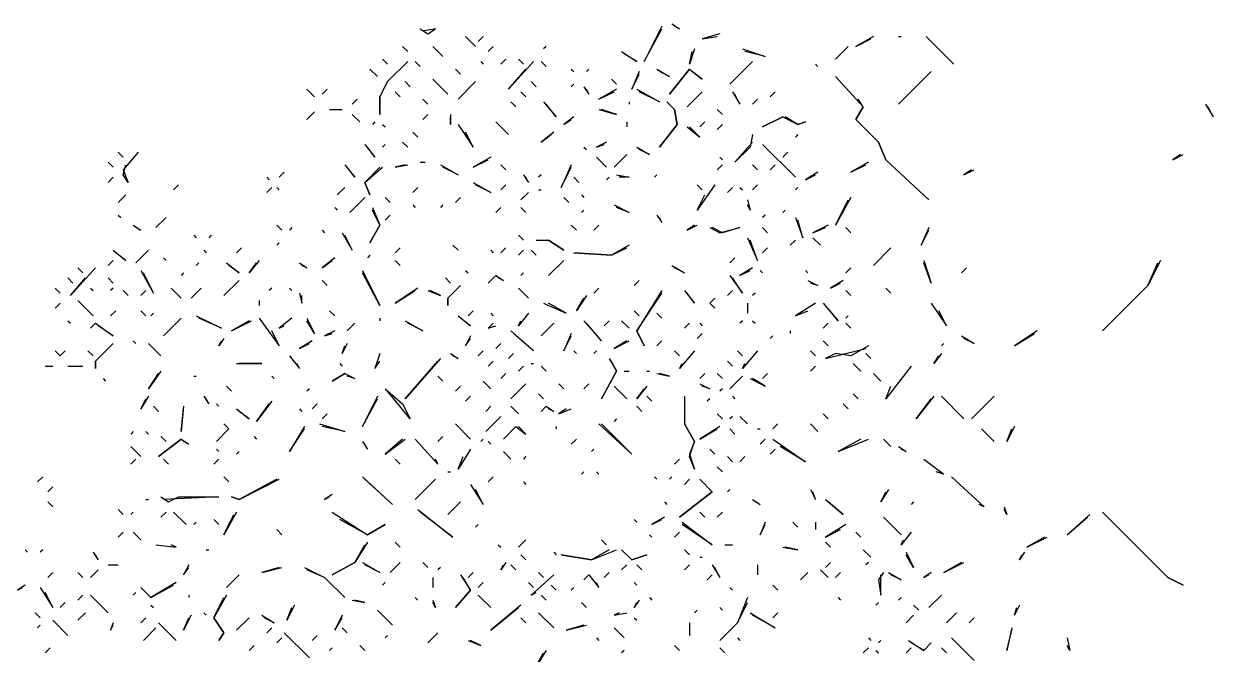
# Model space of a CAD drawing. Extents: x 1 to 2775, y -31 to 2075.
# Drawn here: x 2393.8 to 2472.5, y 1257.8 to 1299.5 of the extents above; entities that cross this region are included whole.
import ezdxf

# ---------------------------------------------------------------- set-up
doc = ezdxf.new("R2010")
doc.units = 0
doc.layers.add('LINEWORK', color=4, linetype='CONTINUOUS')

msp = doc.modelspace()

# ---------------------------------------------------------------- linework, layer by layer
at = {"layer": 'LINEWORK'}
for points in [[(2436.6667, 1299.5), (2437.1667, 1299.1667), (2436.8333, 1299.3333)], [(2420, 1299.1667), (2420.5, 1298.8333), (2421, 1299.1667), (2420.1667, 1299)], [(2423, 1298.6667), (2423.6667, 1298)], [(2424.1667, 1298.6667), (2423.8333, 1298.3333)], [(2436, 1299.3333), (2434.8333, 1297), (2436, 1299.1667)], [(2439.8333, 1298.8333), (2438.6667, 1298.5), (2439.6667, 1298.6667)], [(2450, 1298.6667), (2448.8333, 1298), (2449.8333, 1298.5)], [(2451.6667, 1298.6667), (2451.8333, 1298.6667)], [(2453.5, 1298.6667), (2455.3333, 1296.8333)], [(2418.8333, 1298), (2419.1667, 1297.6667)], [(2420.8333, 1298), (2421.5, 1297.3333)], [(2424.8333, 1298), (2424.5, 1297.6667)], [(2428.3333, 1298), (2428.1667, 1297.8333)], [(2438.1667, 1297.8333), (2437.8333, 1296.8333), (2438, 1297.6667)], [(2441.3333, 1297.8333), (2442.8333, 1297.3333), (2441.5, 1297.6667)], [(2448.3333, 1298), (2447.5, 1297.1667)], [(2417.5, 1297.1667), (2417.8333, 1296.8333)], [(2425.6667, 1297.1667), (2425.3333, 1296.8333)], [(2426.5, 1297.1667), (2426.8333, 1296.8333)], [(2433.3333, 1297.6667), (2434.3333, 1297), (2433.5, 1297.5)], [(2416.6667, 1296.5), (2417.1667, 1296)], [(2419.1667, 1297), (2417.8333, 1295.6667), (2417.3333, 1294.6667), (2417.3333, 1293.5), (2417.3333, 1294.6667), (2417.8333, 1295.6667)], [(2419.6667, 1297), (2420, 1296.6667)], [(2422.3333, 1296.5), (2422.6667, 1296.1667)], [(2424, 1297), (2424.1667, 1296.8333)], [(2427.5, 1297), (2425.8333, 1295.1667), (2427, 1296.5)], [(2428, 1297), (2428.3333, 1296.6667)], [(2430, 1296.5), (2430.1667, 1296.3333)], [(2431.1667, 1296.5), (2431, 1296.3333)], [(2434.5, 1296.3333), (2434, 1295.1667), (2434.5, 1296.1667)], [(2435.6667, 1296.5), (2436.5, 1296), (2435.8333, 1296.3333)], [(2437.8333, 1296.5), (2436.5, 1294.8333), (2437.8333, 1296.5), (2438.6667, 1295.8333), (2438, 1296.3333)], [(2442, 1297), (2440.5, 1295.5)], [(2446.1667, 1296.8333), (2446.3333, 1296.6667)], [(2453.8333, 1296.3333), (2451.6667, 1294.1667)], [(2419, 1295.6667), (2419.3333, 1295.3333)], [(2420.8333, 1295.8333), (2421.8333, 1294.8333)], [(2423.6667, 1295.6667), (2422.5, 1294.5)], [(2427.3333, 1295.6667), (2427.6667, 1295.3333)], [(2430.1667, 1295.5), (2430, 1295.3333)], [(2432.6667, 1295.8333), (2433, 1295.5)], [(2447.5, 1296), (2449.3333, 1294), (2448.8333, 1293.1667), (2450.3333, 1291.6667), (2450.8333, 1290.5), (2453.6667, 1287.8333), (2450.8333, 1290.5), (2450.3333, 1291.6667), (2448.8333, 1293.1667), (2449.3333, 1294), (2449, 1294.5)], [(2412.5, 1295.1667), (2413, 1294.6667)], [(2413.8333, 1295.1667), (2413.5, 1294.8333)], [(2418.3333, 1295), (2418.6667, 1294.6667)], [(2426.6667, 1295), (2427, 1294.6667)], [(2430.8333, 1295.3333), (2431.1667, 1294.8333), (2431, 1295.1667)], [(2433, 1295.1667), (2431.8333, 1294.5), (2432.8333, 1295)], [(2434.3333, 1295.1667), (2435.8333, 1294.3333), (2434.5, 1295)], [(2438.6667, 1295), (2437.6667, 1294)], [(2440.6667, 1295), (2441.1667, 1294.1667), (2440.8333, 1294.8333)], [(2443.5, 1295), (2443.1667, 1294.6667)], [(2415.8333, 1294.5), (2415.5, 1294.1667)], [(2420.1667, 1294.5), (2420.5, 1294.1667)], [(2426, 1294.3333), (2426.3333, 1294)], [(2428.1667, 1294.3333), (2429, 1293.3333), (2428.3333, 1294.1667)], [(2433.8333, 1294.3333), (2433.8333, 1294.1667)], [(2436.3333, 1294.3333), (2436.8333, 1293.8333), (2437, 1292.8333), (2435.8333, 1291.3333), (2437, 1292.8333), (2436.8333, 1293.8333)], [(2442.3333, 1294.5), (2442, 1294.1667)], [(2472, 1294.1667), (2472.5, 1293.3333), (2472.1667, 1294)], [(2413, 1293.6667), (2412.5, 1293.1667)], [(2414, 1293.8333), (2414.8333, 1293.8333)], [(2415.5, 1293.5), (2416, 1293)], [(2420.5, 1293.5), (2420.1667, 1293.1667)], [(2422, 1293.5), (2422, 1292.8333), (2422, 1293.3333)], [(2430.1667, 1293.3333), (2429.5, 1292.8333), (2430, 1293.1667)], [(2431.8333, 1293.8333), (2433, 1293.5), (2432, 1293.8333)], [(2439.6667, 1293.8333), (2440, 1293.5)], [(2444, 1293.3333), (2442.6667, 1292.6667), (2444, 1293.3333), (2445, 1292.8333), (2445.5, 1293), (2445, 1292.8333), (2444.1667, 1293.3333)], [(2417, 1293), (2416.8333, 1292.8333)], [(2417.5, 1292.8333), (2417.6667, 1292.6667)], [(2419.5, 1292.3333), (2419.8333, 1292)], [(2422.5, 1292.8333), (2423.5, 1291.3333), (2423, 1292.3333)], [(2425, 1293), (2425.8333, 1292.1667)], [(2428.8333, 1292.3333), (2428, 1291.6667), (2428.6667, 1292.1667)], [(2433.6667, 1293), (2433.6667, 1292.6667)], [(2437.6667, 1292.6667), (2438.5, 1292), (2437.8333, 1292.6667)], [(2438.8333, 1293), (2438.5, 1292.6667)], [(2440, 1292.8333), (2439.6667, 1292.5)], [(2416.3333, 1291.5), (2417, 1290.6667), (2416.5, 1291.3333)], [(2417.6667, 1291.5), (2417.5, 1291.3333)], [(2418.8333, 1291.6667), (2419.1667, 1291.3333)], [(2432.3333, 1291.6667), (2431.6667, 1291.3333), (2432.1667, 1291.5)], [(2442, 1292.1667), (2441.8333, 1291.3333), (2440.8333, 1290.3333), (2442, 1291.6667)], [(2442.6667, 1291.5), (2444.8333, 1289.3333)], [(2445, 1292.1667), (2444.8333, 1292)], [(2400, 1291), (2400.3333, 1290.6667)], [(2401.3333, 1291), (2400.3333, 1289.8333), (2400.6667, 1289), (2400.3333, 1289.5), (2400.5, 1290.1667)], [(2430.8333, 1291.3333), (2431, 1291.1667)], [(2433.6667, 1290.8333), (2432.8333, 1290)], [(2434.3333, 1291.3333), (2435.1667, 1290.8333), (2434.5, 1291.1667)], [(2444.3333, 1291), (2444, 1290.6667)], [(2470.3333, 1290.8333), (2469.8333, 1290.5), (2470.5, 1290.8333)], [(2399.3333, 1290.3333), (2399.6667, 1290)], [(2415, 1290.1667), (2415.6667, 1289.3333), (2415.1667, 1290)], [(2417.3333, 1290), (2416.3333, 1289), (2416.6667, 1288.1667), (2416.3333, 1289), (2417.5, 1290)], [(2419, 1290.1667), (2418.3333, 1290), (2419.1667, 1290.1667)], [(2420, 1290.3333), (2420.3333, 1290.3333)], [(2421.3333, 1290.1667), (2422.5, 1289.5), (2421.5, 1290)], [(2424.6667, 1290.6667), (2423.5, 1290), (2424.5, 1290.5)], [(2425.3333, 1290.1667), (2425.6667, 1289.8333)], [(2430, 1290.1667), (2429.3333, 1288.6667), (2430, 1290)], [(2431.6667, 1290.6667), (2432.3333, 1290)], [(2440, 1290.1667), (2439.6667, 1289.8333)], [(2439.8333, 1290.6667), (2440, 1290.5)], [(2442, 1290.1667), (2442.3333, 1289.8333)], [(2443.5, 1290.1667), (2443.1667, 1289.8333)], [(2449.6667, 1290.3333), (2448.5, 1289.6667), (2449.5, 1290.1667)], [(2399.6667, 1289.3333), (2399.3333, 1289)], [(2409.8333, 1289.3333), (2410, 1289.1667)], [(2411, 1289.6667), (2410.6667, 1289.3333)], [(2426.8333, 1289.5), (2427.1667, 1289), (2427, 1289.3333)], [(2428, 1289.5), (2427.8333, 1289.3333)], [(2430.1667, 1289.3333), (2430.5, 1289)], [(2432.5, 1289.3333), (2432.3333, 1289.1667)], [(2433, 1289.5), (2433.8333, 1289.3333), (2433.1667, 1289.3333)], [(2435.6667, 1289.5), (2435.5, 1289.3333)], [(2446.3333, 1289.6667), (2445.5, 1289.1667), (2446.1667, 1289.5)], [(2456.5, 1289.8333), (2456, 1289.5), (2456.6667, 1289.8333)], [(2404, 1288.8333), (2403.6667, 1288.5)], [(2410.1667, 1288.6667), (2409.8333, 1288.3333)], [(2410.5, 1288.6667), (2410.6667, 1288.5)], [(2415, 1288.6667), (2414.5, 1288.1667)], [(2419.8333, 1288.6667), (2419.5, 1288.3333)], [(2423.5, 1289), (2424.6667, 1288.3333), (2423.6667, 1288.8333)], [(2425.6667, 1288.8333), (2425.3333, 1288.5)], [(2427.8333, 1288.5), (2428, 1288.5)], [(2439.5, 1288.8333), (2438.3333, 1287.1667), (2438.8333, 1288.1667)], [(2438.3333, 1288.8333), (2438.6667, 1288.5)], [(2440.6667, 1288.6667), (2440.3333, 1288.3333)], [(2441.1667, 1288.6667), (2441.3333, 1288.5)], [(2442.3333, 1288.8333), (2442, 1288.5)], [(2445, 1288.6667), (2444.8333, 1288.5)], [(2400.5, 1288.1667), (2400, 1287.6667)], [(2416.3333, 1288), (2415.3333, 1287)], [(2417.6667, 1288), (2418, 1287.6667)], [(2422.6667, 1288), (2422.3333, 1287.6667)], [(2427.1667, 1288.3333), (2426.6667, 1287.8333)], [(2429.5, 1288), (2429.8333, 1287.6667)], [(2430.6667, 1288.1667), (2430.8333, 1288)], [(2441.6667, 1287.8333), (2441.8333, 1287.1667), (2441.6667, 1287.5)], [(2448.5, 1288), (2447.5, 1286.1667), (2448.3333, 1287.8333)], [(2400, 1286.8333), (2400.1667, 1286.6667)], [(2414.3333, 1287.3333), (2414.5, 1287.1667)], [(2416.8333, 1287.3333), (2417.3333, 1286.1667), (2416.6667, 1285), (2417.3333, 1286.1667), (2416.8333, 1287.1667)], [(2418, 1286.8333), (2417.6667, 1286.5)], [(2419.5, 1287.5), (2419.6667, 1287.3333)], [(2421.5, 1287.5), (2421.3333, 1287.3333)], [(2425.3333, 1287.3333), (2425, 1287)], [(2426.6667, 1287.3333), (2427, 1287)], [(2430.8333, 1287.1667), (2430.6667, 1287)], [(2432.8333, 1287.5), (2433.8333, 1287), (2433, 1287.3333)], [(2435.6667, 1286.8333), (2436, 1286.3333), (2435.8333, 1286.6667)], [(2442.8333, 1286.8333), (2442.6667, 1286.6667)], [(2444.1667, 1287.1667), (2444, 1287)], [(2401, 1286.1667), (2401.5, 1285.8333), (2401.1667, 1286)], [(2403.1667, 1286.6667), (2402.5, 1286)], [(2410.5, 1286.1667), (2410.8333, 1285.8333)], [(2411.5, 1286), (2411.3333, 1285.8333)], [(2430, 1286.1667), (2430.3333, 1285.8333)], [(2431.8333, 1286.1667), (2431.5, 1285.8333)], [(2438.1667, 1286.1667), (2437.6667, 1285.8333), (2438.3333, 1286.1667)], [(2439.1667, 1286), (2439.8333, 1285.6667), (2441.1667, 1286), (2440, 1285.6667), (2439.3333, 1286)], [(2442.6667, 1286), (2443, 1285.6667)], [(2444.8333, 1286.6667), (2445.3333, 1285.3333), (2445, 1286.5)], [(2447, 1286.1667), (2446, 1285.6667), (2446.8333, 1286)], [(2448.1667, 1286), (2448.5, 1285.6667)], [(2453.6667, 1286), (2453.1667, 1284.8333), (2453.6667, 1285.8333)], [(2405, 1285.5), (2405.1667, 1285.3333)], [(2406.1667, 1285.5), (2406, 1285.3333)], [(2413.5, 1285.8333), (2413.6667, 1285.6667)], [(2414.8333, 1285.6667), (2415.5, 1284.5), (2415, 1285.5)], [(2426.5, 1285.5), (2426.8333, 1285.1667)], [(2441.6667, 1285.3333), (2442.3333, 1283.8333), (2441.8333, 1285.1667)], [(2446, 1285.3333), (2446.5, 1284.8333)], [(2399.6667, 1284.5), (2400.5, 1283.8333), (2399.8333, 1284.3333)], [(2402, 1284.5), (2401.1667, 1283.6667), (2401.8333, 1284.3333)], [(2405.6667, 1284.5), (2405.8333, 1284.3333)], [(2408.1667, 1284.6667), (2407.8333, 1284.3333)], [(2410.6667, 1285), (2410.5, 1284.8333)], [(2418.6667, 1284.6667), (2418.3333, 1284.3333)], [(2422.1667, 1284.8333), (2422.5, 1284.5)], [(2424.6667, 1284.5), (2424.8333, 1284.3333)], [(2425.6667, 1284.6667), (2425.3333, 1284.3333)], [(2426.8333, 1284.5), (2426.5, 1284.1667)], [(2427.3333, 1284.5), (2427.6667, 1284.1667)], [(2427.6667, 1285.1667), (2428.5, 1285.1667), (2429.5, 1284.5), (2428.5, 1285.1667)], [(2433.8333, 1284.8333), (2432.6667, 1284.1667), (2430.1667, 1284.3333), (2432.6667, 1284.1667), (2433.6667, 1284.6667)], [(2443, 1284.6667), (2442.6667, 1284.3333)], [(2444.8333, 1285.1667), (2444.5, 1284.8333)], [(2451.1667, 1284.6667), (2450, 1283.5)], [(2399.6667, 1283.8333), (2399.3333, 1283.5)], [(2403, 1284), (2403.1667, 1283.8333)], [(2405.3333, 1283.6667), (2405.1667, 1283.5)], [(2407.1667, 1283.6667), (2408, 1283), (2407.3333, 1283.5)], [(2409.3333, 1283.8333), (2408.6667, 1283), (2409.1667, 1283.6667)], [(2412, 1283.6667), (2412.5, 1283.3333), (2412.1667, 1283.5)], [(2414.3333, 1284), (2413.5, 1283.3333), (2414.1667, 1283.8333)], [(2416.6667, 1284.1667), (2416.5, 1284)], [(2418.3333, 1283.8333), (2418.6667, 1283.5)], [(2429.5, 1283.8333), (2428.5, 1282.8333)], [(2440.8333, 1284), (2440.5, 1283.6667)], [(2453.3333, 1283.8333), (2453.8333, 1282.3333), (2453.3333, 1283.6667)], [(2469, 1283.8333), (2468.1667, 1282.1667), (2465.1667, 1279.1667), (2468.1667, 1282.1667), (2468.8333, 1283.6667)], [(2398.5, 1283.3333), (2396.8333, 1281.5), (2397.8333, 1282.6667)], [(2397.3333, 1283.3333), (2397.6667, 1283)], [(2401.5, 1283.1667), (2402.3333, 1281.6667), (2401.6667, 1283)], [(2404.3333, 1283), (2404.1667, 1282.8333)], [(2416.1667, 1283.1667), (2417.3333, 1280.8333), (2416.1667, 1283)], [(2423, 1283.1667), (2423.1667, 1283)], [(2426.8333, 1283), (2426.6667, 1282.8333)], [(2436.6667, 1283.5), (2437.5, 1283), (2436.8333, 1283.3333)], [(2442, 1283.3333), (2441.1667, 1282.8333), (2441.8333, 1283.1667)], [(2442.5, 1283.1667), (2442.6667, 1283)], [(2445.5, 1283.1667), (2445.6667, 1283)], [(2448.5, 1283.3333), (2448.1667, 1283)], [(2456.1667, 1283.3333), (2455.8333, 1283)], [(2396.6667, 1282.6667), (2397, 1282.3333)], [(2399.3333, 1282.6667), (2399.6667, 1282.3333)], [(2408, 1282.5), (2407, 1281.5)], [(2413.5, 1282.5), (2413.8333, 1282.1667)], [(2421.6667, 1282.6667), (2422, 1282.3333)], [(2422.6667, 1282.1667), (2421.8333, 1281.3333), (2421.8333, 1280.8333), (2421.8333, 1281.3333)], [(2425, 1282.8333), (2424.5, 1282.3333), (2425, 1282.8333), (2425.5, 1282.5), (2425.1667, 1282.6667)], [(2434.5, 1282.5), (2434.1667, 1282.1667)], [(2440.5, 1282.8333), (2441.3333, 1281.6667), (2440.6667, 1282.6667)], [(2445.6667, 1282.5), (2446.3333, 1282.1667), (2445.8333, 1282.3333)], [(2448, 1282.5), (2447.1667, 1282), (2447.8333, 1282.3333)], [(2395.8333, 1282), (2396.1667, 1281.6667)], [(2398.1667, 1282), (2398.3333, 1281.8333)], [(2399.6667, 1282), (2399.5, 1281.8333)], [(2400.3333, 1281.8333), (2400.6667, 1281.5)], [(2401.8333, 1281.8333), (2401.5, 1281.5)], [(2403.5, 1282), (2404.1667, 1281.3333)], [(2405.5, 1282), (2404.8333, 1281.3333)], [(2410.1667, 1282), (2410, 1281.8333)], [(2411.3333, 1282), (2411.5, 1281.8333)], [(2412, 1281.6667), (2412.1667, 1281), (2412.1667, 1281.5)], [(2419.8333, 1282), (2418.3333, 1281), (2419.6667, 1281.8333)], [(2420.5, 1281.8333), (2421.3333, 1281.5), (2420.6667, 1281.8333)], [(2426.5, 1282), (2427.1667, 1281.3333)], [(2431, 1281.5), (2430.3333, 1280.5), (2430.8333, 1281.3333)], [(2431.8333, 1282), (2431.5, 1281.6667)], [(2436, 1281.8333), (2434.3333, 1279.1667), (2434.8333, 1278.1667), (2434.3333, 1279.1667), (2436, 1281.6667)], [(2437.5, 1281.8333), (2438.1667, 1281), (2437.6667, 1281.6667)], [(2439.5, 1281.3333), (2439.1667, 1281), (2439.5, 1280.6667), (2439.1667, 1281)], [(2440.6667, 1281.8333), (2440.3333, 1281.5)], [(2442.1667, 1281.6667), (2442, 1281.5)], [(2448.1667, 1281.8333), (2448.5, 1281.5)], [(2450.8333, 1282), (2451.1667, 1281.6667)], [(2396.1667, 1281), (2395.8333, 1280.6667)], [(2397.3333, 1281.1667), (2398.3333, 1280.1667)], [(2399.8333, 1280.5), (2399.5, 1280.1667)], [(2401.5, 1280.5), (2401.8333, 1280.1667)], [(2409.3333, 1281.1667), (2409.3333, 1280.8333)], [(2414, 1280.5), (2414.3333, 1280.1667)], [(2423.5, 1280.5), (2423.1667, 1280.1667)], [(2428.1667, 1281), (2429.6667, 1280.3333), (2428.5, 1281)], [(2434.1667, 1280.5), (2434.5, 1280.1667)], [(2441.6667, 1281), (2441.6667, 1280.3333)], [(2446.1667, 1281), (2444.8333, 1280.1667), (2445.6667, 1280.5)], [(2446.6667, 1281), (2447.6667, 1279.8333), (2446.8333, 1280.8333)], [(2453.8333, 1281), (2454.8333, 1279.5), (2454.3333, 1280.5)], [(2396.6667, 1279.8333), (2396.8333, 1279.6667)], [(2402.3333, 1280.3333), (2402.1667, 1280.1667)], [(2404.1667, 1280), (2403, 1278.8333)], [(2405.1667, 1280.1667), (2406.8333, 1279.3333), (2405.3333, 1280)], [(2408.6667, 1279.8333), (2407.5, 1279.1667), (2408.8333, 1279.8333)], [(2409.3333, 1280), (2410.6667, 1278.1667), (2410.1667, 1279.1667)], [(2411.5, 1280), (2410.6667, 1279.3333), (2411, 1279.5)], [(2412.5, 1280), (2413, 1279), (2412.5, 1279.8333)], [(2417.3333, 1280), (2417.3333, 1279.8333)], [(2419, 1279.8333), (2420.1667, 1279.1667), (2419.1667, 1279.6667)], [(2422.5, 1280.1667), (2423.3333, 1279.5), (2422.6667, 1280)], [(2424.6667, 1280.3333), (2424.8333, 1280.1667)], [(2427.1667, 1280.3333), (2426.5, 1279.5), (2426.6667, 1279.8333)], [(2430.8333, 1279.8333), (2432, 1278.5), (2431, 1279.6667)], [(2432.5, 1279.8333), (2432.1667, 1279.5)], [(2433.3333, 1279.8333), (2433.8333, 1279.3333)], [(2435.6667, 1280.3333), (2436, 1280)], [(2441.3333, 1279.8333), (2441.1667, 1279.6667)], [(2442, 1279.8333), (2442.1667, 1279.6667)], [(2448.3333, 1280.1667), (2448.1667, 1280)], [(2398.5, 1279.6667), (2398.1667, 1279.3333), (2398.5, 1279.6667), (2399.6667, 1278.8333), (2398.6667, 1279.5)], [(2414.3333, 1279.1667), (2413.6667, 1278.8333), (2414.1667, 1279)], [(2415.6667, 1279.6667), (2415.1667, 1279.1667)], [(2424.8333, 1279.6667), (2424.5, 1279.3333), (2425, 1279.5)], [(2426, 1279.1667), (2427.5, 1277.8333), (2426.1667, 1279)], [(2428.8333, 1279.6667), (2428, 1278.8333)], [(2430, 1279), (2429.5, 1277.8333), (2430, 1278.8333)], [(2437.8333, 1279.6667), (2437.5, 1279.3333)], [(2438.6667, 1279), (2438.3333, 1278.6667)], [(2438.5, 1279.6667), (2438.6667, 1279.5)], [(2444.5, 1279.1667), (2444.5, 1279)], [(2447, 1279.6667), (2446.6667, 1279.3333)], [(2448.1667, 1279.6667), (2448.5, 1279.3333)], [(2460.8333, 1279.1667), (2459.3333, 1278.1667), (2460.6667, 1279)], [(2399.6667, 1278.3333), (2398.5, 1277.1667), (2398.5, 1276.6667), (2398.5, 1277.1667)], [(2401, 1278.5), (2401.1667, 1278.3333)], [(2402, 1278.3333), (2402.8333, 1277.5)], [(2407, 1278.6667), (2406.6667, 1278.1667), (2406.8333, 1278.5)], [(2412.8333, 1278.5), (2412, 1278), (2412.6667, 1278.3333)], [(2415.1667, 1278.3333), (2414.8333, 1277.6667), (2415, 1278.1667)], [(2423.3333, 1278.8333), (2423, 1278.1667), (2423.3333, 1278.6667)], [(2425.3333, 1278.3333), (2425, 1278)], [(2433.6667, 1278.5), (2432.8333, 1278), (2433.8333, 1278.5)], [(2436, 1278.5), (2435.6667, 1278.1667)], [(2443.3333, 1278.8333), (2443.1667, 1278.6667)], [(2446.6667, 1278.5), (2447, 1278.1667)], [(2449.6667, 1278.1667), (2448.5, 1277.5), (2447.5, 1277.6667), (2446.8333, 1277.3333), (2449.5, 1278)], [(2454.6667, 1278.3333), (2454.5, 1278.1667)], [(2455.8333, 1278.8333), (2456.6667, 1278.3333), (2456, 1278.6667)], [(2395.8333, 1277.8333), (2396.1667, 1277.5), (2396.5, 1277.8333), (2396.1667, 1277.5)], [(2398, 1277.8333), (2398.3333, 1277.5)], [(2411.3333, 1277.5), (2412, 1276.6667), (2411.8333, 1277)], [(2417.3333, 1277.6667), (2417, 1276.6667), (2417.3333, 1277.1667)], [(2421.3333, 1277.3333), (2419, 1274.6667), (2421.1667, 1277.1667)], [(2422, 1277.6667), (2422.5, 1277.3333), (2422.1667, 1277.5)], [(2424.1667, 1277.8333), (2423.8333, 1277.5)], [(2426.1667, 1277.6667), (2425.8333, 1277.3333)], [(2430.1667, 1277.8333), (2430.3333, 1277.6667)], [(2431.6667, 1277.8333), (2431.5, 1277.6667)], [(2432.5, 1277.3333), (2433, 1276.5), (2432, 1274.6667), (2433, 1276.5), (2432.6667, 1277.1667)], [(2436.8333, 1277.8333), (2437.1667, 1277.5)], [(2438.1667, 1277.8333), (2437.1667, 1276.6667), (2437.3333, 1277)], [(2441, 1277.8333), (2441.3333, 1277.5)], [(2442.3333, 1277.8333), (2441.3333, 1276.6667), (2441.5, 1277)], [(2445.8333, 1277.8333), (2446.1667, 1277.5)], [(2449.5, 1277.6667), (2449.8333, 1277.3333)], [(2454.5, 1277.6667), (2454, 1277), (2454.3333, 1277.5)], [(2395.1667, 1276.8333), (2395.6667, 1276.8333)], [(2396.6667, 1276.8333), (2397.6667, 1276.8333)], [(2407.8333, 1277), (2409.5, 1277), (2408, 1277)], [(2414.6667, 1277), (2414.8333, 1276.8333)], [(2424.8333, 1277.1667), (2424.5, 1276.8333)], [(2426.8333, 1276.8333), (2426.5, 1276.5)], [(2427.3333, 1277), (2427.5, 1277)], [(2428, 1276.8333), (2428.3333, 1276.5)], [(2440.3333, 1277.1667), (2440.6667, 1276.8333)], [(2446.1667, 1276.8333), (2445.8333, 1276.5)], [(2448.6667, 1277), (2449.1667, 1276.5)], [(2452.5, 1276.8333), (2450.8333, 1274.6667), (2451.1667, 1275.5)], [(2399, 1276), (2399.1667, 1275.8333)], [(2402.8333, 1276.5), (2402, 1275.3333), (2402.6667, 1276.3333)], [(2405, 1276.1667), (2405.1667, 1276.1667)], [(2410.1667, 1276.1667), (2410.3333, 1276)], [(2415, 1276.3333), (2414.1667, 1275.8333), (2415, 1276.3333), (2415.6667, 1276), (2415.1667, 1276.1667)], [(2421.1667, 1276.1667), (2421.5, 1275.8333)], [(2424.1667, 1275.8333), (2424.6667, 1275.3333)], [(2425.6667, 1276.3333), (2425.3333, 1276)], [(2433.5, 1276.5), (2433.8333, 1276.5)], [(2435, 1276.5), (2435.1667, 1276.5)], [(2435.6667, 1276.3333), (2436.5, 1276.1667), (2435.8333, 1276.3333)], [(2438.8333, 1276.3333), (2438.5, 1276)], [(2439.6667, 1276.3333), (2440, 1276)], [(2441.3333, 1276.1667), (2440.5, 1275.3333)], [(2441.8333, 1276), (2442.8333, 1275.5), (2442, 1276)], [(2443, 1276.3333), (2442.6667, 1276)], [(2450, 1276.3333), (2450.5, 1275.8333)], [(2407.1667, 1275.5), (2407.5, 1275.1667)], [(2412.6667, 1275.3333), (2412.5, 1275.1667)], [(2417.6667, 1275.3333), (2418.8333, 1274.3333), (2419.3333, 1273.3333), (2417.8333, 1275.1667)], [(2422.6667, 1275.5), (2422.3333, 1275.1667)], [(2427, 1275.6667), (2426, 1274.6667)], [(2427.8333, 1275), (2428.1667, 1274.6667)], [(2429.1667, 1275.6667), (2429.5, 1275.3333)], [(2431.1667, 1275.6667), (2430.8333, 1275.3333)], [(2432.8333, 1275.5), (2433.6667, 1274.6667)], [(2435, 1275.5), (2434.3333, 1274.6667), (2434.8333, 1275.3333)], [(2438.5, 1275.6667), (2439.1667, 1275.3333), (2438.6667, 1275.5)], [(2440, 1275.3333), (2439.8333, 1275.1667)], [(2448.6667, 1275), (2449, 1274.6667)], [(2402, 1274.8333), (2401.5, 1274), (2401.8333, 1274.6667)], [(2405.6667, 1274.8333), (2406, 1274.3333), (2405.8333, 1274.6667)], [(2406.5, 1274.3333), (2406.6667, 1274.1667)], [(2410.1667, 1274.5), (2409.1667, 1273.1667), (2410, 1274.3333)], [(2413.1667, 1274.3333), (2412.8333, 1274)], [(2417.1667, 1274.8333), (2416.1667, 1272.8333), (2417.1667, 1274.6667)], [(2423.3333, 1274.8333), (2423, 1274.5)], [(2435, 1274.8333), (2435.3333, 1274.5)], [(2437.5, 1274.8333), (2437.5, 1273), (2438.1667, 1271.8333), (2437.8333, 1271), (2438.1667, 1270), (2437.8333, 1270.8333), (2438.1667, 1271.8333), (2437.5, 1273)], [(2439.1667, 1274.6667), (2439, 1274.5)], [(2440.6667, 1274.8333), (2440.8333, 1274.6667)], [(2448, 1274.3333), (2448.3333, 1274)], [(2454, 1274.8333), (2452.8333, 1273.3333), (2453.8333, 1274.6667)], [(2454.5, 1274.8333), (2456, 1273.3333)], [(2458, 1274.8333), (2456.5, 1273.3333)], [(2402.3333, 1274.1667), (2402.6667, 1273.8333)], [(2404.3333, 1274.1667), (2404.1667, 1272.5), (2404.3333, 1274)], [(2407.8333, 1274), (2408.6667, 1273.3333), (2408, 1273.8333)], [(2412, 1274), (2412.1667, 1273.8333)], [(2413.8333, 1273.6667), (2413.5, 1273.3333)], [(2424.6667, 1274.1667), (2424.3333, 1273.8333)], [(2425.3333, 1273.5), (2424.3333, 1272.5)], [(2426, 1274.1667), (2426.5, 1273.6667)], [(2428.3333, 1274.1667), (2428, 1273.8333), (2428.3333, 1274.1667), (2428.8333, 1273.8333), (2428.5, 1274)], [(2429.6667, 1274), (2429.1667, 1273.6667), (2430, 1274)], [(2434.3333, 1274.1667), (2434.6667, 1273.8333)], [(2439.6667, 1273.6667), (2440, 1273.3333)], [(2440.6667, 1273.5), (2440.5, 1273.3333)], [(2441.1667, 1273.5), (2441.6667, 1273)], [(2446.6667, 1273.6667), (2447, 1273.3333)], [(2407, 1273), (2407.3333, 1272.6667), (2406.5, 1271.8333), (2407.3333, 1272.6667)], [(2412.3333, 1272.8333), (2411.3333, 1271.1667), (2412.3333, 1272.6667)], [(2413.3333, 1273), (2415, 1272.5), (2413.5, 1272.8333)], [(2422.3333, 1273), (2423.3333, 1272)], [(2426.3333, 1272.8333), (2425.5, 1272), (2426.3333, 1272.8333), (2427, 1272.3333), (2426.5, 1272.8333)], [(2429, 1272.8333), (2429, 1272.6667)], [(2431.8333, 1273), (2434, 1271), (2432, 1273)], [(2433, 1273.3333), (2432.8333, 1273.1667)], [(2439.8333, 1272.8333), (2438.5, 1272), (2439.6667, 1272.6667)], [(2440.5, 1272.6667), (2440.8333, 1272.3333)], [(2442.3333, 1272.6667), (2442.5, 1272.6667)], [(2443.6667, 1273), (2443.3333, 1272.6667)], [(2445.8333, 1273), (2446.3333, 1272.5)], [(2457.1667, 1272.6667), (2458, 1271.8333)], [(2459.3333, 1272.8333), (2458.8333, 1271.8333), (2459.1667, 1272.6667)], [(2401, 1272.5), (2400.8333, 1272.3333)], [(2401.8333, 1272.5), (2402, 1272.3333)], [(2404.1667, 1272), (2402.6667, 1270.8333), (2404.1667, 1272), (2404.6667, 1271.6667), (2404.3333, 1271.8333)], [(2402.8333, 1272.1667), (2403.1667, 1271.8333)], [(2409, 1272.1667), (2409.1667, 1272)], [(2416.1667, 1271.8333), (2416.5, 1271.3333), (2416.3333, 1271.6667)], [(2418.8333, 1272), (2417.6667, 1271), (2419, 1272)], [(2419.6667, 1272), (2421.1667, 1270.3333), (2421, 1270.6667)], [(2421.5, 1272.1667), (2421.1667, 1271.8333)], [(2424.1667, 1272), (2424, 1271.8333)], [(2424.5, 1271.8333), (2424.6667, 1271.6667)], [(2430.3333, 1272), (2430, 1271.6667)], [(2442.8333, 1272), (2442.5, 1271.6667)], [(2443.3333, 1272), (2445.5, 1270.5), (2443.8333, 1271.5)], [(2449.1667, 1272), (2447.6667, 1271.1667), (2449.6667, 1272)], [(2450.6667, 1272), (2451.1667, 1271.5)], [(2400.8333, 1271.5), (2401.5, 1270.8333)], [(2406.5, 1271.3333), (2406.6667, 1271.1667)], [(2408, 1271.1667), (2407.8333, 1271)], [(2423.3333, 1271.3333), (2422.5, 1270), (2422.8333, 1270.8333)], [(2425.5, 1271.1667), (2426, 1270.6667)], [(2431.5, 1271.3333), (2431.3333, 1271.1667)], [(2439.1667, 1271.3333), (2439.5, 1271)], [(2443.5, 1271.3333), (2443.1667, 1271)], [(2451.6667, 1271.5), (2452.1667, 1271.1667), (2451.8333, 1271.3333)], [(2401.1667, 1270.6667), (2400.8333, 1270.3333)], [(2403, 1270.6667), (2403.3333, 1270.3333)], [(2406.6667, 1270.6667), (2406.3333, 1270.3333)], [(2418.3333, 1270.6667), (2418.6667, 1270.3333)], [(2427, 1270.8333), (2426.8333, 1270.6667)], [(2437.1667, 1270.6667), (2436.8333, 1270.3333)], [(2440.3333, 1270.8333), (2440.6667, 1270.5)], [(2441.5, 1270.8333), (2441.1667, 1270.5)], [(2453.3333, 1270.6667), (2454.6667, 1269.6667), (2454.1667, 1269.8333)], [(2395, 1269.5), (2394.6667, 1269.1667)], [(2407, 1269.5), (2407.3333, 1269.1667)], [(2416.1667, 1269.5), (2418.1667, 1267.6667), (2416.3333, 1269.3333)], [(2421.8333, 1269.8333), (2422, 1269.8333)], [(2424.8333, 1269.5), (2424.5, 1269.1667)], [(2430.8333, 1269.8333), (2430.6667, 1269.6667)], [(2431.6667, 1269.8333), (2431.8333, 1269.6667)], [(2435.5, 1269.5), (2435.6667, 1269.3333)], [(2436.6667, 1269.5), (2436.5, 1269.3333)], [(2439.6667, 1270.1667), (2440, 1269.8333)], [(2455.1667, 1269.5), (2457.3333, 1267.5), (2457, 1267.6667)], [(2395.6667, 1268.8333), (2395.3333, 1268.5)], [(2410.5, 1269.3333), (2408, 1268), (2407.5, 1268.1667), (2408, 1268), (2410.6667, 1269.3333)], [(2421, 1269.3333), (2419.6667, 1268)], [(2423.3333, 1269), (2424.1667, 1267.6667), (2423.6667, 1268.6667)], [(2426.8333, 1269.1667), (2427, 1269)], [(2438.5, 1269.3333), (2439.3333, 1268.5), (2437.1667, 1266.8333), (2439.3333, 1268.5)], [(2437.8333, 1269.3333), (2437.5, 1269)], [(2440.5, 1268.6667), (2440.3333, 1268.5)], [(2445.8333, 1268.6667), (2446.1667, 1268), (2446, 1268.5)], [(2451, 1268.6667), (2450.5, 1267.8333), (2450.8333, 1268.5)], [(2401.8333, 1268), (2402, 1268)], [(2402.8333, 1268.1667), (2403.3333, 1267.8333), (2404, 1268.1667), (2406.6667, 1268.1667), (2403, 1268)], [(2414.1667, 1268.3333), (2413.6667, 1268), (2414, 1268.1667)], [(2442, 1268), (2442.5, 1267.6667), (2442.1667, 1267.8333)], [(2446.8333, 1268), (2448, 1267), (2447, 1267.8333)], [(2395.3333, 1267.8333), (2395.6667, 1267.5)], [(2400, 1267.3333), (2400.3333, 1267)], [(2401, 1267.1667), (2400.8333, 1267)], [(2403.1667, 1267.1667), (2402.8333, 1266.8333)], [(2403.6667, 1267.1667), (2404.5, 1266.3333)], [(2407.8333, 1267.1667), (2407, 1265.6667), (2407.6667, 1267)], [(2414.1667, 1267.1667), (2416.5, 1265.6667), (2417.6667, 1266.3333), (2416.5, 1265.6667), (2414.6667, 1266.6667)], [(2419.8333, 1267.3333), (2422.1667, 1265.5), (2420, 1267.1667)], [(2422.6667, 1267.8333), (2421.8333, 1267)], [(2436.1667, 1267.8333), (2436.3333, 1267.6667)], [(2438.5, 1267.1667), (2438.8333, 1266.8333)], [(2440, 1267.1667), (2439.6667, 1266.8333)], [(2452.6667, 1267.8333), (2452.5, 1267.6667)], [(2458.6667, 1267.5), (2458.8333, 1267), (2458.6667, 1267.3333)], [(2465.1667, 1267.1667), (2469.5, 1262.8333), (2470.5, 1262.3333), (2469.5, 1262.8333)], [(2405.1667, 1266.5), (2405, 1266.3333)], [(2406.3333, 1266.6667), (2406.6667, 1266.3333)], [(2423.8333, 1266.3333), (2423.6667, 1266.1667)], [(2434.1667, 1266.6667), (2434.3333, 1266.5)], [(2436.1667, 1266.8333), (2435.3333, 1266.3333), (2436, 1266.6667)], [(2437.3333, 1266.5), (2439.3333, 1265), (2437.3333, 1266.3333)], [(2442.8333, 1266.5), (2442.5, 1265.6667), (2442.8333, 1266.3333)], [(2444.6667, 1266.5), (2445, 1266.1667)], [(2446.1667, 1266.5), (2446.1667, 1266)], [(2448.1667, 1266.3333), (2446.8333, 1265.5), (2447.8333, 1266)], [(2450.6667, 1266.8333), (2451.8333, 1265.6667)], [(2464.3333, 1267), (2462.8333, 1265.6667), (2464.1667, 1266.8333)], [(2400.3333, 1265.8333), (2400, 1265.5)], [(2401, 1265.8333), (2401.5, 1265.3333)], [(2410.5, 1266), (2410.8333, 1265.6667)], [(2435.1667, 1265.6667), (2435.3333, 1265.5)], [(2437.1667, 1265.8333), (2436.8333, 1265.5)], [(2448.8333, 1265.8333), (2449.1667, 1265.5)], [(2452.5, 1265.8333), (2451.8333, 1265), (2452, 1265.3333)], [(2402.5, 1265), (2403.8333, 1264.8333), (2403.5, 1265)], [(2416.5, 1265.1667), (2415.6667, 1263.8333), (2414.1667, 1263), (2415.6667, 1263.8333), (2416.3333, 1265)], [(2418.3333, 1265.1667), (2418.6667, 1264.8333)], [(2425.1667, 1265), (2425.3333, 1264.8333)], [(2427, 1265.3333), (2426.5, 1264.8333)], [(2432, 1265.3333), (2432.3333, 1265)], [(2440.1667, 1265), (2440.6667, 1265)], [(2444, 1264.8333), (2445, 1264.6667), (2444.1667, 1264.8333)], [(2446.8333, 1265.1667), (2447.1667, 1264.8333)], [(2461.3333, 1265.5), (2460.1667, 1264.8333), (2461.5, 1265.5)], [(2393.8333, 1264.6667), (2394, 1264.5)], [(2395, 1264.6667), (2394.8333, 1264.5)], [(2398.3333, 1264.5), (2398.6667, 1264), (2398.5, 1264.3333)], [(2405.8333, 1264.6667), (2406, 1264.6667)], [(2426.6667, 1264.3333), (2427, 1264)], [(2428.8333, 1264.5), (2429, 1264.3333)], [(2432.5, 1264.6667), (2431.3333, 1264), (2429.3333, 1264.3333), (2431.3333, 1264), (2433, 1264.6667)], [(2433.3333, 1264.6667), (2434, 1264), (2435, 1264.3333), (2434, 1264)], [(2437.5, 1264.6667), (2437.8333, 1264.3333)], [(2438.5, 1264.1667), (2438.6667, 1264.1667)], [(2449.3333, 1264.6667), (2449.8333, 1264.1667)], [(2452.1667, 1264.5), (2452.6667, 1263.5), (2452.1667, 1264.3333)], [(2460, 1264.5), (2459.6667, 1264), (2459.8333, 1264.3333)], [(2395.6667, 1263.1667), (2395.3333, 1262.8333)], [(2397.3333, 1263.1667), (2397.6667, 1262.8333)], [(2398.6667, 1263.3333), (2398.1667, 1262.8333)], [(2399.3333, 1263.6667), (2400, 1263.6667)], [(2404.6667, 1263.6667), (2404.3333, 1263), (2404.6667, 1263.5)], [(2410.6667, 1263.5), (2409.5, 1263.1667), (2410.8333, 1263.5)], [(2412.3333, 1263.5), (2413.6667, 1262.8333), (2415, 1261.5), (2413.6667, 1262.8333), (2412.5, 1263.3333)], [(2416.1667, 1263.8333), (2417.3333, 1263.1667), (2416.3333, 1263.6667)], [(2418.6667, 1263.8333), (2418, 1263.1667)], [(2420.1667, 1263.8333), (2420.5, 1263.5)], [(2421.3333, 1263.5), (2421.1667, 1263.3333)], [(2423.5, 1263.1667), (2423.1667, 1262.8333)], [(2425.6667, 1263.8333), (2425.3333, 1263.3333), (2425.5, 1263.6667)], [(2426, 1263.6667), (2426.3333, 1263.3333)], [(2427.8333, 1263.1667), (2428.1667, 1262.8333)], [(2432.5, 1263.1667), (2432.1667, 1262.8333)], [(2433.6667, 1263.6667), (2433.3333, 1263.3333)], [(2434.3333, 1263.6667), (2434.6667, 1263.3333)], [(2437.8333, 1263.6667), (2437.5, 1263.3333)], [(2439.3333, 1263.6667), (2439.8333, 1262.8333), (2439.5, 1263.5)], [(2442.3333, 1263.6667), (2442.3333, 1263)], [(2445.6667, 1263.1667), (2445.1667, 1262.6667)], [(2446.5, 1263.3333), (2447, 1262.8333)], [(2447.1667, 1263.8333), (2446.8333, 1263.5)], [(2447.8333, 1263.1667), (2447.5, 1262.8333)], [(2449.6667, 1263.8333), (2449.5, 1263.6667)], [(2450.6667, 1263.1667), (2450.3333, 1262.6667), (2450.5, 1261.6667), (2450.5, 1263)], [(2451, 1263.1667), (2451.8333, 1262.6667), (2451.1667, 1263)], [(2453.8333, 1263.1667), (2453.3333, 1262.8333), (2453.6667, 1263)], [(2455.8333, 1263.8333), (2454.6667, 1263.1667), (2456, 1263.8333)], [(2403.8333, 1262.5), (2402.1667, 1261.5), (2401.5, 1262.1667), (2402.1667, 1261.5), (2403.6667, 1262.3333)], [(2408, 1263), (2407.1667, 1262.1667)], [(2417.6667, 1262.5), (2417.5, 1262.3333)], [(2420.8333, 1262.8333), (2420.8333, 1262.1667)], [(2422.6667, 1263), (2423.3333, 1262), (2422.3333, 1260.8333), (2423.3333, 1262), (2422.8333, 1262.8333)], [(2424.1667, 1262.5), (2423.8333, 1262.1667)], [(2427.1667, 1262.5), (2427.5, 1262.1667)], [(2428.8333, 1263), (2427.3333, 1261.6667), (2427.6667, 1261.8333)], [(2431.1667, 1263), (2430.8333, 1262.6667), (2431.1667, 1263), (2431.8333, 1262.1667), (2431.6667, 1262.5)], [(2434.1667, 1262.5), (2434.3333, 1262.3333)], [(2439.3333, 1263), (2439, 1262.6667)], [(2393.8333, 1262.3333), (2393.3333, 1262), (2393.6667, 1262.1667)], [(2394.8333, 1262.1667), (2395.6667, 1260.8333), (2395.1667, 1261.8333)], [(2397.6667, 1261.6667), (2397.3333, 1261.3333)], [(2398.1667, 1261.6667), (2399.3333, 1260.5)], [(2401.1667, 1261.8333), (2401, 1261.6667)], [(2404.6667, 1261.6667), (2404.6667, 1261.5)], [(2407.1667, 1261.6667), (2406.3333, 1260.1667), (2407, 1259.1667), (2406.6667, 1258.6667), (2407, 1259.1667), (2406.3333, 1260.1667), (2407, 1261.5)], [(2423.8333, 1261.6667), (2424.6667, 1260.8333)], [(2428, 1261.6667), (2428.3333, 1261.3333)], [(2428.6667, 1262.3333), (2429, 1262)], [(2430.1667, 1262.1667), (2430, 1262)], [(2440.5, 1262.1667), (2440.6667, 1262)], [(2443.3333, 1262.3333), (2443.6667, 1262)], [(2454.5, 1261.6667), (2453.6667, 1260.8333)], [(2396.5, 1261.1667), (2396.1667, 1260.8333)], [(2402.1667, 1261), (2402.3333, 1260.8333)], [(2411.6667, 1261), (2411.1667, 1260), (2411.5, 1260.8333)], [(2415.5, 1261.3333), (2416.3333, 1261.1667), (2415.6667, 1261.3333)], [(2419.6667, 1261.5), (2419.8333, 1261.3333)], [(2420.8333, 1261.3333), (2421, 1260.8333), (2420.8333, 1261.1667)], [(2426.6667, 1261), (2424.6667, 1259.3333), (2426.5, 1260.8333)], [(2430.6667, 1261.1667), (2431, 1260.8333)], [(2434.5, 1261.3333), (2434.1667, 1260.8333), (2434.3333, 1261.1667)], [(2435.1667, 1261.5), (2435.3333, 1261.3333)], [(2441.6667, 1261.5), (2441, 1259.8333), (2439.8333, 1258.6667), (2441, 1259.8333), (2441.6667, 1261.1667)], [(2439.8333, 1260.8333), (2440, 1260.6667)], [(2447.6667, 1261.5), (2447.8333, 1261.3333)], [(2450.3333, 1261.1667), (2450.1667, 1261)], [(2451.8333, 1261.5), (2451.6667, 1261.3333)], [(2452.6667, 1261), (2453, 1260.6667)], [(2459.6667, 1261), (2459.3333, 1260.3333), (2459.5, 1260.8333)], [(2394.5, 1260.5), (2394.8333, 1260.1667)], [(2395.6667, 1260), (2396.6667, 1259)], [(2397.8333, 1260.5), (2397.3333, 1260)], [(2401.8333, 1260.1667), (2401.5, 1259.8333)], [(2404.8333, 1260.3333), (2404.3333, 1259.3333), (2404.6667, 1260.1667)], [(2405.6667, 1260.5), (2405.8333, 1260.3333)], [(2408.6667, 1260.1667), (2407.8333, 1259.3333)], [(2409.5, 1260.3333), (2410.3333, 1259.8333), (2409.6667, 1260.1667)], [(2414.8333, 1260.3333), (2414.3333, 1259.3333), (2414.8333, 1260.1667)], [(2417.1667, 1260.6667), (2418.1667, 1259.6667)], [(2426.6667, 1260.1667), (2427, 1259.8333)], [(2427.8333, 1260.5), (2428.8333, 1259.5)], [(2433.1667, 1260.5), (2432.8333, 1260.3333), (2433.6667, 1260.5)], [(2434.1667, 1260.1667), (2434.3333, 1260)], [(2438.3333, 1260.6667), (2438.1667, 1260.5)], [(2441.8333, 1260.5), (2443.5, 1259.5), (2442, 1260.3333)], [(2443.6667, 1260.5), (2443.3333, 1260.1667)], [(2452.6667, 1260.3333), (2452.1667, 1259.8333)], [(2455.5, 1260.5), (2454.8333, 1259.8333)], [(2456.6667, 1260.1667), (2456.3333, 1259.8333)], [(2394.8333, 1259.6667), (2394.6667, 1259.5)], [(2399.6667, 1259.8333), (2399.5, 1259.3333), (2399.6667, 1259.6667)], [(2402.5, 1259.5), (2401.6667, 1258.6667)], [(2402.6667, 1259.8333), (2403.8333, 1258.6667)], [(2410.1667, 1259.5), (2409.8333, 1259.1667)], [(2414.8333, 1259.5), (2415.1667, 1259.1667)], [(2430.8333, 1259.6667), (2429.6667, 1259.3333), (2431, 1259.6667)], [(2432.8333, 1259.5), (2433.5, 1258.8333)], [(2437.8333, 1259.8333), (2437.8333, 1259)], [(2459.1667, 1259.5), (2458.8333, 1258), (2459.1667, 1259.3333)], [(2410.8333, 1258.8333), (2410.5, 1258.5)], [(2411, 1259.1667), (2412.6667, 1257.5)], [(2413.1667, 1259), (2412.8333, 1258.6667)], [(2417.8333, 1259), (2417.6667, 1258.8333)], [(2421.1667, 1259.1667), (2420.5, 1258.5)], [(2423.1667, 1258.6667), (2424, 1258.3333), (2423.3333, 1258.6667)], [(2431.6667, 1258.8333), (2431.8333, 1258.6667)], [(2441, 1258.8333), (2441.1667, 1258.6667)], [(2449.6667, 1258.8333), (2449.8333, 1258.6667)], [(2450.5, 1258.6667), (2450.3333, 1258.5)], [(2452.3333, 1258.6667), (2453.3333, 1258), (2453.8333, 1258.5), (2453.3333, 1258), (2452.5, 1258.5)], [(2455.1667, 1258.8333), (2456.6667, 1257.3333)], [(2462.8333, 1258.8333), (2463, 1258), (2462.8333, 1258.3333)], [(2395.5, 1258.1667), (2395.1667, 1257.8333)], [(2409, 1258.3333), (2408.6667, 1258)], [(2414.1667, 1258.1667), (2414, 1258)], [(2416, 1258.3333), (2416.3333, 1258)], [(2428.3333, 1258), (2427.5, 1256.6667), (2428.1667, 1257.8333)], [(2433.5, 1258), (2433.3333, 1257.8333)], [(2436.8333, 1258.3333), (2437.1667, 1258)], [(2439.8333, 1258.1667), (2440.1667, 1257.8333)], [(2449.6667, 1258.1667), (2449.3333, 1257.8333)], [(2450.1667, 1258), (2450.3333, 1257.8333)], [(2452.5, 1258.1667), (2452.1667, 1257.8333)], [(2454.5, 1258.1667), (2454.8333, 1257.8333)]]:
    msp.add_lwpolyline(points, dxfattribs=at)

doc.saveas('drawing.dxf')
